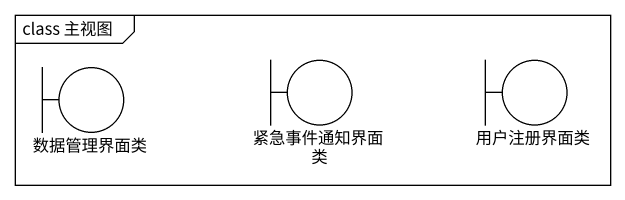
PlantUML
@startuml
mainframe class 主视图
boundary 数据管理界面类
boundary 紧急事件通知界面类
boundary 用户注册界面类
@enduml
